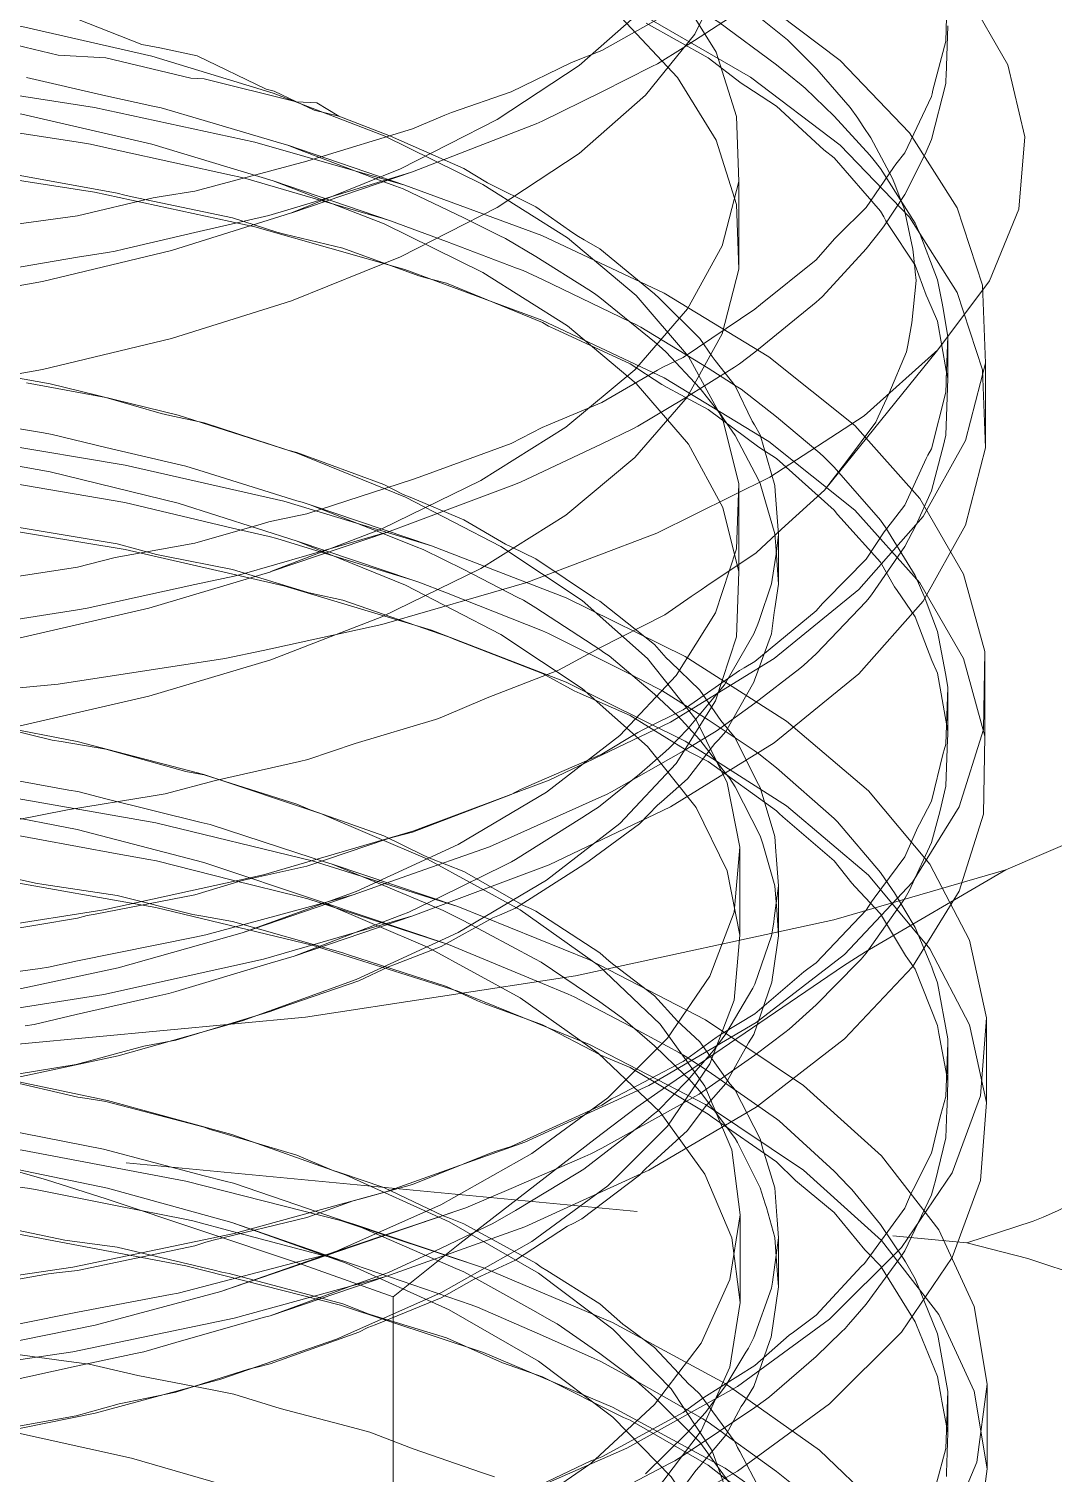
# Model space of a CAD drawing. Header units: millimetres. Extents: x 6 to 294, y 6 to 294.
# Drawn here: x 121.92 to 125.91, y 139.08 to 144.7 of the extents above; entities that cross this region are included whole.
import ezdxf

# ---------------------------------------------------------------- set-up
doc = ezdxf.new("R2010")
doc.units = ezdxf.units.MM
doc.linetypes.add('HIDDEN', pattern=[3, 2, -1])
doc.layers.add('M-VIEW', color=7, linetype='CONTINUOUS', lineweight=0)
doc.layers.add('M-VIEW-HIDD', color=8, linetype='HIDDEN', lineweight=0)

msp = doc.modelspace()

# ---------------------------------------------------------------- linework, layer by layer
at = {"layer": 'M-VIEW', "lineweight": 0}
for p, q in [((122.9415, 143.9854), (123.4124, 144.1446)), ((122.8612, 142.5872), (123.3146, 142.7412)), ((125.7237, 141.425), (127.6688, 142.2675)), ((123.3368, 134.013), (123.3368, 139.7624))]:
    msp.add_line(p, q, dxfattribs=at)
for points in [[(125.5147, 144.9001), (125.5738, 144.8359), (125.7303, 144.5613), (125.7974, 144.2806), (125.7738, 143.9988), (125.66, 143.7206), (125.4579, 143.4509), (125.1709, 143.1942), (124.804, 142.9549), (124.3635, 142.7372), (123.8569, 142.5447), (123.2929, 142.3808), (122.8298, 142.2804), (122.681, 142.2482), (122.0319, 142.1492)], [(122.2544, 143.8354), (122.2862, 143.8432), (122.5635, 143.9082), (122.8526, 143.9741), (123, 144.0192), (123.3869, 144.1366), (123.4124, 144.1446), (123.7967, 144.2942), (123.8934, 144.3322), (123.9176, 144.3421), (124.1493, 144.4558), (124.3439, 144.5544), (124.366, 144.566), (124.4668, 144.6279), (124.7346, 144.802)], [(124.0315, 144.5708), (124.1493, 144.6172), (124.4483, 144.7844)], [(122.2544, 142.6419), (122.5635, 142.6975), (122.8222, 142.7717), (122.8526, 142.7808), (122.8825, 142.7873), (123, 142.8118), (123.4124, 142.9455), (123.4381, 142.9553), (123.7967, 143.0867), (123.9176, 143.1487), (123.9422, 143.1593), (124.1493, 143.2456), (124.366, 143.3724), (124.3876, 143.3831), (124.4668, 143.4208), (124.746, 143.6099), (124.7669, 143.6277), (124.9844, 143.8017), (125.0552, 143.8833), (125.0688, 143.897), (125.1795, 144.0051), (125.285, 144.1619), (125.2952, 144.175), (125.3296, 144.2183), (125.4332, 144.4379), (125.4356, 144.4486), (125.4393, 144.4629), (125.4893, 144.6536), (125.4924, 144.7459)], [(115.34, 144.7051), (115.2262, 144.427), (115.2026, 144.1452), (115.2697, 143.8645), (115.4262, 143.5898), (115.6696, 143.3258), (115.9956, 143.0769), (116.3986, 142.8475), (116.8719, 142.6414), (117.4072, 142.4623), (117.9955, 142.3131), (118.6266, 142.1963), (119.2897, 142.1141), (119.8443, 142.0766), (119.9737, 142.067), (120.4565, 142.0565), (120.6305, 142.0587), (120.6665, 142.0582), (121.3565, 142.0855), (122.0319, 142.1492)], [(121.6354, 142.3646), (122.1072, 142.4384), (122.145, 142.4442), (122.5635, 142.5368), (122.7179, 142.5698), (122.7481, 142.5766), (123, 142.6502), (123.2862, 142.7327), (123.3146, 142.7412), (123.4124, 142.7775), (123.7967, 142.9211), (123.8331, 142.935), (124.1493, 143.0848), (124.2679, 143.1426), (124.29, 143.1537), (124.4668, 143.2589), (124.6662, 143.3842), (124.6854, 143.3966), (124.746, 143.4421), (124.9844, 143.6365), (124.9959, 143.647), (125.0084, 143.6587), (125.1795, 143.8444), (125.2386, 143.9204), (125.2491, 143.9342), (125.3296, 144.0562), (125.4057, 144.2082), (125.4128, 144.2227), (125.4332, 144.2701), (125.4893, 144.4889), (125.4899, 144.5043), (125.4904, 144.5171), (125.4973, 144.7131)], [(121.9711, 143.3745), (122.4728, 143.4955), (122.9403, 143.6425), (123.3657, 143.8133), (123.7416, 144.0056), (124.0615, 144.2166), (124.3198, 144.4431), (124.5121, 144.6816), (124.5121, 144.6818)], [(121.8125, 143.9334), (122.1072, 143.9733), (122.4019, 144.043), (122.4332, 144.0484), (122.5635, 144.0694), (123, 144.1861), (123.0206, 144.1925), (123.4124, 144.3117), (123.5377, 144.366), (123.5645, 144.3756), (123.7967, 144.4557), (124.0315, 144.5708)], [(121.9711, 143.3745), (121.4461, 143.2815), (120.9048, 143.2168), (120.3566, 143.1813), (119.8109, 143.1749), (119.277, 143.1974), (118.7641, 143.2477), (118.2809, 143.3247), (117.8358, 143.4265), (117.4364, 143.5508), (117.0895, 143.695), (116.8011, 143.8561), (116.5762, 144.031), (116.4185, 144.2161), (116.3792, 144.302)], [(121.9711, 143.7171), (122.4728, 143.8381), (122.9403, 143.985), (122.941, 143.9853)], [(125.3146, 144.0335), (125.3272, 144.0015), (125.3608, 143.843), (125.3683, 143.7719), (125.3699, 143.7552), (125.3735, 143.7219), (125.3566, 143.5568), (125.341, 143.47), (125.3363, 143.4429), (125.2677, 143.2795)], [(121.9711, 143.7171), (121.4461, 143.624), (120.9048, 143.5594), (120.3566, 143.5238), (119.8109, 143.5175), (119.277, 143.5399), (118.7641, 143.5903), (118.2809, 143.6673), (117.8358, 143.769), (117.4364, 143.8933), (117.4359, 143.8935)], [(122.2544, 143.8354), (122.2234, 143.8301), (122.1072, 143.8116), (121.6294, 143.7305), (121.5983, 143.7269), (121.1526, 143.6786), (120.9828, 143.6583), (120.9488, 143.6563), (120.6636, 143.6421), (120.329, 143.6214), (120.2957, 143.6214), (120.173, 143.6223), (119.6774, 143.6199), (119.6464, 143.6213), (119.2059, 143.6449), (119.0415, 143.6516), (119.009, 143.6549), (118.7387, 143.6857), (118.4297, 143.7172), (118.3992, 143.7223), (118.2886, 143.742), (117.851, 143.8154)], [(123.1149, 142.3422), (123.2931, 142.4108), (123.6783, 142.5995), (124.0087, 142.8073), (124.2783, 143.0313), (124.4827, 143.2679), (124.4835, 143.2695)], [(122.2544, 142.6419), (122.1072, 142.6045), (121.6596, 142.5361), (121.6294, 142.5318), (121.1526, 142.471), (121.0162, 142.4664), (120.9828, 142.465), (120.6636, 142.4319), (120.3631, 142.4286), (120.329, 142.4279), (120.173, 142.4153), (119.7083, 142.4205), (119.6774, 142.4213), (119.2059, 142.4373), (119.0735, 142.4545), (119.0415, 142.4583), (118.7387, 142.4756), (118.4609, 142.5191), (118.4297, 142.5236), (118.2886, 142.5351), (117.8777, 142.6112)], [(120.8023, 142.1802), (121.3477, 142.2397), (121.8784, 142.328), (122.3853, 142.4442), (122.8596, 142.5866), (122.8606, 142.587)], [(122.995, 140.8517), (124.0471, 141.0121), (125.0534, 141.2301), (125.7237, 141.425)], [(123.3368, 139.7624), (123.5964, 139.9699), (124.1232, 140.3775), (124.2861, 140.5003), (124.4103, 140.5881), (125.0905, 141.0511), (125.1371, 141.0818), (125.1763, 141.1057), (125.7237, 141.425)], [(119.9422, 140.715), (120.7656, 140.7036), (121.8895, 140.7477), (122.995, 140.8517)], [(119.9422, 140.715), (120.7207, 140.5585), (120.7764, 140.5463), (120.8427, 140.5294), (121.8101, 140.2688), (121.9868, 140.2179), (122.2184, 140.1436), (122.9677, 139.8927), (123.3368, 139.7624)]]:
    msp.add_lwpolyline(points, dxfattribs=at)
at = {"layer": 'M-VIEW-HIDD', "lineweight": 0}
for p, q in [((122.9263, 144.2481), (123.3816, 144.0932)), ((122.8697, 144.1091), (123.3257, 143.9543)), ((124.6826, 143.7648), (124.6826, 144.1074)), ((125.4973, 143.3398), (125.4973, 143.5037)), ((125.0174, 142.9043), (125.4579, 143.4509)), ((125.6436, 143.0699), (125.6436, 143.3995)), ((124.6832, 142.5862), (124.6832, 142.9288)), ((123.0136, 142.8478), (123.4859, 142.6881)), ((122.9625, 142.7062), (123.409, 142.5555)), ((124.8377, 142.5386), (124.8377, 142.732)), ((125.6416, 141.9465), (125.6416, 142.276)), ((125.4972, 141.9646), (125.4973, 142.1362)), ((124.6868, 141.1707), (124.6868, 141.5133)), ((123.0985, 141.4469), (123.5884, 141.282)), ((124.8377, 141.1687), (124.8377, 141.3628)), ((122.7485, 141.1796), (123.1813, 141.3281)), ((123.0569, 141.301), (123.5522, 141.1344)), ((122.9515, 141.0893), (123.4131, 141.246)), ((125.6473, 140.5192), (125.6473, 140.8487)), ((125.4973, 140.6017), (125.4973, 140.767)), ((119.3102, 140.5691), (125.5717, 139.9718)), ((122.6648, 139.783), (123.593, 140.0996)), ((122.7082, 140.0511), (123.1399, 139.9024)), ((123.1833, 140.0447), (123.689, 139.8748)), ((124.688, 139.7394), (124.688, 140.0819)), ((124.8377, 139.8002), (124.8377, 139.9922)), ((122.8579, 139.6883), (123.3075, 139.8416)), ((125.4973, 139.2322), (125.4973, 139.3933)), ((125.6498, 139.0919), (125.6498, 139.4214))]:
    msp.add_line(p, q, dxfattribs=at)
for points in [[(122.941, 143.9853), (123.3657, 144.1559), (123.7416, 144.3482), (124.0615, 144.5592), (124.3198, 144.7857), (124.5121, 145.0242), (124.635, 145.2712), (124.6865, 145.5229), (124.6656, 145.7753), (124.5727, 146.0248), (124.4094, 146.2673), (124.1786, 146.4993), (123.8842, 146.7173), (123.5313, 146.9179), (123.126, 147.0981), (122.6753, 147.2555)], [(124.5121, 144.6818), (124.635, 144.9286), (124.6865, 145.1803), (124.6656, 145.4328), (124.5727, 145.6822), (124.4094, 145.9248), (124.1786, 146.1568), (123.8842, 146.3747), (123.5313, 146.5753), (123.126, 146.7556), (122.6753, 146.9129)], [(115.5803, 144.4239), (115.8223, 144.6521), (116.1449, 144.8652), (116.5427, 145.059), (117.0086, 145.2297), (117.5348, 145.3739), (118.1122, 145.4885), (118.7307, 145.5711), (119.3797, 145.6198), (120.048, 145.6332), (120.7241, 145.6106), (121.3964, 145.552), (122.0532, 145.4577), (122.6832, 145.3291), (123.2756, 145.1677), (123.8201, 144.9759), (124.3073, 144.7565), (124.7289, 144.5128)], [(122.8606, 142.587), (123.2931, 142.7534), (123.6783, 142.9421), (124.0087, 143.1499), (124.2783, 143.3739), (124.4827, 143.6105), (124.6182, 143.8563), (124.6826, 144.1074), (124.6746, 144.36), (124.5946, 144.6102), (124.4437, 144.8543), (124.2247, 145.0885), (123.9413, 145.3092), (123.5984, 145.5131)], [(124.4835, 143.2695), (124.6182, 143.5137), (124.6826, 143.7648), (124.6746, 144.0174), (124.5946, 144.2677), (124.4437, 144.5117), (124.2247, 144.7459), (123.9413, 144.9666), (123.5984, 145.1705)], [(124.8301, 144.5611), (124.6058, 144.7275), (124.5885, 144.7384), (124.5642, 144.7533), (124.2592, 144.9305), (124.1964, 144.9654)], [(117.0281, 144.3441), (117.3653, 144.4924), (117.7568, 144.6212), (118.1956, 144.7278), (118.6743, 144.8097), (119.1846, 144.8652), (119.7175, 144.8927), (120.264, 144.8913), (120.8146, 144.8605), (121.3597, 144.8004), (121.89, 144.7114), (122.3962, 144.5947), (122.8697, 144.4517), (123.3022, 144.2844), (123.6863, 144.0952), (124.0153, 143.887), (124.2836, 143.6627), (124.4865, 143.4258)], [(124.557, 144.9041), (124.6293, 144.8493), (124.697, 144.7994), (124.8725, 144.6587), (124.9271, 144.604), (124.9388, 144.5921), (124.9866, 144.5446), (125.117, 144.3952), (125.146, 144.3532), (125.1675, 144.3209), (125.1977, 144.2772), (125.2806, 144.1217), (125.2906, 144.097), (125.3119, 144.0404), (125.3146, 144.0335)], [(124.7289, 144.8423), (125.0776, 144.5779), (125.3473, 144.297), (125.5335, 144.0039), (125.6328, 143.7032), (125.6436, 143.3995), (125.5658, 143.0976), (125.4005, 142.8022), (125.1508, 142.5179), (124.8209, 142.2491), (124.4164, 142), (123.9444, 141.7743), (123.4131, 141.5755), (122.8315, 141.4065), (122.2096, 141.2697), (121.5583, 141.1669), (120.8888, 141.0995), (120.2125, 141.0682)], [(119.7995, 144.6935), (120.1333, 144.7275), (120.1815, 144.7249), (120.3639, 144.7126), (120.5625, 144.7332), (120.9306, 144.7095), (120.9873, 144.7156), (121.4075, 144.6895), (121.4898, 144.6701), (121.8118, 144.6509), (121.8369, 144.6462), (122.0316, 144.5997), (122.2177, 144.5892), (122.5488, 144.5089), (122.5998, 144.5063), (122.9604, 144.4173)], [(122.0643, 144.7558), (122.3575, 144.6408), (122.4282, 144.6274), (122.5738, 144.5968), (122.8417, 144.4673), (122.8733, 144.4591), (122.9604, 144.4173)], [(124.3224, 144.7238), (124.5642, 144.5893), (124.6918, 144.4902), (124.7104, 144.4779), (124.8301, 144.4003)], [(116.6251, 144.0521), (117.103, 144.2181), (117.6395, 144.3569), (118.2253, 144.4657), (118.8503, 144.542), (119.5038, 144.5842), (120.1745, 144.5909), (120.8508, 144.5616), (121.521, 144.4962), (122.1737, 144.3954), (122.7974, 144.2605), (123.3816, 144.0932), (123.9161, 143.896), (124.3916, 143.6717), (124.8, 143.4238), (125.1343, 143.1561), (125.3887, 142.8725), (125.5588, 142.5776)], [(117.0281, 144.0015), (117.3653, 144.1498), (117.7568, 144.2786), (118.1956, 144.3852), (118.6743, 144.4672), (119.1846, 144.5226), (119.7175, 144.5502), (120.264, 144.5488), (120.8146, 144.518), (121.3597, 144.4578), (121.89, 144.3688), (122.3962, 144.2521), (122.8697, 144.1091), (123.3022, 143.9418), (123.6863, 143.7527), (124.0153, 143.5444), (124.2836, 143.3202), (124.4865, 143.0833)], [(121.6354, 141.1587), (122.1072, 141.2369), (122.145, 141.2471), (122.1753, 141.2532), (122.5635, 141.3281), (122.7481, 141.3837), (122.7787, 141.3909), (123, 141.4401), (123.3146, 141.5467), (123.3421, 141.5541), (123.4124, 141.5721), (123.7967, 141.719), (123.8331, 141.7383), (123.8566, 141.7489), (124.1493, 141.8759), (124.29, 141.9609), (124.3122, 141.9723), (124.4668, 142.049), (124.6854, 142.2019), (124.7039, 142.2128), (124.746, 142.2371), (124.9844, 142.4339), (125.0084, 142.4624), (125.0215, 142.4759), (125.1795, 142.6353), (125.2491, 142.7415), (125.2596, 142.7554), (125.3296, 142.8464), (125.4128, 143.0277), (125.4197, 143.0406), (125.4332, 143.0656), (125.4893, 143.2858), (125.4904, 143.3212), (125.491, 143.3359), (125.4973, 143.5037), (125.4779, 143.6186), (125.4751, 143.6331), (125.4572, 143.7239), (125.3849, 143.9104), (125.3791, 143.9233), (125.3694, 143.9446), (125.2347, 144.1579), (125.2051, 144.1959), (125.1929, 144.2097), (125.0543, 144.362), (124.9414, 144.4707), (124.9257, 144.4837), (124.8301, 144.5611)], [(124.7289, 144.5128), (125.0776, 144.2484), (125.3473, 143.9675), (125.5335, 143.6744), (125.6328, 143.3736), (125.6436, 143.0699), (125.5658, 142.768), (125.4005, 142.4726), (125.1508, 142.1883), (124.8209, 141.9196), (124.4164, 141.6705), (123.9444, 141.4448), (123.4131, 141.246), (122.8315, 141.077), (122.2096, 140.9401), (121.5583, 140.8374), (120.8888, 140.77), (120.2125, 140.7386)], [(121.9086, 144.5118), (122.2177, 144.4413), (122.3999, 144.401), (122.433, 144.394), (122.5998, 144.3441), (122.8935, 144.2574), (122.9263, 144.2481), (122.9618, 144.2347), (123.3001, 144.1063), (123.3465, 144.0885), (123.375, 144.0779), (123.6114, 143.9649), (123.7499, 143.8967), (123.7742, 143.885), (123.8927, 143.8142), (124.0982, 143.6847), (124.1208, 143.6708), (124.1413, 143.6555), (124.3549, 143.4821), (124.3841, 143.4558), (124.4001, 143.4416), (124.5314, 143.3013), (124.6013, 143.2136), (124.6132, 143.1989), (124.6253, 143.1815), (124.669, 143.1173), (124.76, 142.9446)], [(122.9604, 144.4173), (123.0295, 144.3853), (123.1256, 144.3612)], [(122.9604, 144.4173), (123.0393, 144.4128), (123.1256, 144.3612)], [(125.2562, 143.9532), (125.2474, 143.969), (125.2347, 143.9916), (125.0543, 144.1987), (125.0139, 144.23), (124.8301, 144.4003)], [(123.1256, 144.3612), (123.2965, 144.2951), (123.3259, 144.283), (123.6114, 144.1581), (123.7037, 144.1022), (123.8927, 144.0077), (124.0368, 143.9073), (124.0584, 143.8925)], [(121.7941, 144.3093), (122.126, 144.258), (122.1581, 144.2527), (122.2613, 144.2292), (122.7114, 144.1299), (122.7352, 144.1249), (122.7627, 144.1187), (123.1403, 144.0082), (123.2976, 143.9627), (123.3257, 143.9543), (123.5438, 143.8728), (123.8173, 143.7698), (123.8429, 143.7599), (123.918, 143.7248), (124.2592, 143.5609), (124.2821, 143.5496), (124.3018, 143.5395), (124.5642, 143.38), (124.6732, 143.3098), (124.6918, 143.2975), (124.8301, 143.1906)], [(116.6251, 143.7226), (117.103, 143.8886), (117.6395, 144.0274), (118.2253, 144.1361), (118.8503, 144.2125), (119.5038, 144.2547), (120.1745, 144.2614), (120.8508, 144.232), (121.521, 144.1667), (122.1737, 144.0659), (122.7974, 143.9309), (123.3816, 143.7637), (123.9161, 143.5665), (124.3916, 143.3422), (124.8, 143.0943), (125.1343, 142.8265), (125.3887, 142.543), (125.5588, 142.2481)], [(121.7941, 144.1469), (122.2613, 144.0621), (122.291, 144.0536), (122.3206, 144.0471), (122.7114, 143.9649), (122.8834, 143.9097), (122.9133, 143.9022), (123.1403, 143.8474), (123.4371, 143.7401), (123.4642, 143.7323), (123.5438, 143.7103), (123.918, 143.5575), (123.9421, 143.5439), (123.9645, 143.5332), (124.2592, 143.3963), (124.3829, 143.3164), (124.4042, 143.3047), (124.5642, 143.2193), (124.761, 143.0714), (124.7788, 143.06), (124.8301, 143.028)], [(121.6354, 140.9963), (121.9611, 141.0415), (121.9936, 141.0463), (122.1072, 141.0703), (122.5635, 141.163), (122.607, 141.1718), (123, 141.2792), (123.1526, 141.3201), (123.1813, 141.3281), (123.4124, 141.4094), (123.6856, 141.5055), (123.7119, 141.5151), (123.7967, 141.5525), (124.1493, 141.7112), (124.167, 141.7193), (124.1873, 141.729), (124.4668, 141.8882), (124.5757, 141.9534), (124.5951, 141.9653), (124.746, 142.0741), (124.9203, 142.2102), (124.9366, 142.2233), (124.9844, 142.2674), (125.1795, 142.471), (125.1908, 142.4849), (125.2005, 142.4971), (125.3296, 142.6856), (125.3721, 142.767), (125.3793, 142.7812), (125.4332, 142.9023), (125.4754, 143.0606), (125.4792, 143.0752), (125.4893, 143.1193), (125.4973, 143.3398), (125.4935, 143.3583), (125.4909, 143.3712), (125.4572, 143.5631), (125.4194, 143.6493), (125.4133, 143.6637), (125.3694, 143.781), (125.2653, 143.939), (125.2562, 143.9532)], [(124.0584, 143.8925), (124.0806, 143.88), (124.1413, 143.845), (124.3549, 143.6699), (124.3723, 143.6528), (124.5314, 143.4947), (124.5787, 143.4246), (124.5906, 143.4098), (124.669, 143.3107), (124.7355, 143.1735), (124.7442, 143.1585), (124.7665, 143.1194), (124.8229, 142.9228)], [(118.3078, 143.3796), (118.7929, 143.4551), (119.3073, 143.5039), (119.8422, 143.5247), (120.3883, 143.5166), (120.9363, 143.4794), (121.4769, 143.4131), (122.0006, 143.3184), (122.4987, 143.1964), (122.9625, 143.0488), (123.3841, 142.8775), (123.7562, 142.685), (124.0724, 142.4742), (124.3274, 142.2481), (124.5168, 142.0102), (124.6373, 141.764), (124.6868, 141.5133)], [(119.0475, 140.8182), (119.5753, 140.7832), (120.1192, 140.7769), (120.6696, 140.7999), (121.2171, 140.8524), (121.7522, 140.9338), (122.2656, 141.0434), (122.7485, 141.1796), (123.1926, 141.3407), (123.5902, 141.5243), (123.9343, 141.7278), (124.2191, 141.9482), (124.4396, 142.1821), (124.592, 142.426), (124.6736, 142.6762), (124.6832, 142.9288), (124.6204, 143.1799), (124.4865, 143.4258)], [(121.9086, 143.322), (121.9437, 143.3159), (122.2177, 143.2653), (122.433, 143.2026), (122.4664, 143.1958), (122.5998, 143.1672), (122.9263, 143.0602), (122.9618, 143.0517), (123.3001, 142.9265), (123.375, 142.8879), (123.4023, 142.8768), (123.6114, 142.789), (123.7742, 142.6937), (123.7989, 142.6821), (123.8927, 142.6372), (124.1208, 142.4832), (124.1413, 142.4721), (124.3549, 142.3026), (124.4001, 142.2515), (124.4156, 142.2369), (124.5314, 142.1255), (124.6132, 142.0076), (124.669, 141.9393), (124.7511, 141.7747), (124.76, 141.7572)], [(125.2677, 143.2795), (125.2262, 143.1896), (125.2167, 143.1689), (125.1021, 143.0163), (125.0174, 142.9043), (124.849, 142.7525), (124.7507, 142.6609), (124.558, 142.5312), (124.536, 142.5166), (124.4973, 142.4898), (124.3951, 142.4184), (124.1386, 142.2892), (124.017, 142.2228), (123.9802, 142.2036), (123.7026, 142.0954), (123.5964, 142.0502), (123.5192, 142.0169), (123.5011, 142.0114), (123.1888, 141.9176), (123.0037, 141.8546), (122.9717, 141.8472), (122.6449, 141.7733), (122.4488, 141.7212), (122.4017, 141.7134), (122.0677, 141.6593), (121.8643, 141.6185)], [(118.3398, 143.1122), (118.971, 143.1823), (119.6286, 143.2179), (120.3012, 143.2178), (120.9773, 143.1817), (121.6451, 143.1096), (122.2932, 143.0023), (122.9103, 142.8612), (123.4859, 142.6881), (124.01, 142.4856), (124.4735, 142.2566), (124.8686, 142.0047), (125.1883, 141.7337), (125.4271, 141.4476), (125.581, 141.1511), (125.6473, 140.8487), (125.6248, 140.5451), (125.5139, 140.2451)], [(118.3078, 143.037), (118.7929, 143.1125), (119.3073, 143.1613), (119.8422, 143.1821), (120.3883, 143.1741), (120.9363, 143.1368), (121.4769, 143.0705), (122.0006, 142.9758), (122.4987, 142.8538), (122.9625, 142.7062), (123.3841, 142.5349), (123.7562, 142.3425), (124.0724, 142.1316), (124.3274, 141.9056), (124.5168, 141.6676), (124.6373, 141.4214), (124.6868, 141.1707)], [(121.8189, 143.1533), (121.974, 143.1273), (122.0087, 143.1218), (122.2177, 143.0711), (122.495, 143.0058), (122.5288, 142.9981), (122.5998, 142.9759), (122.9618, 142.8634), (122.9817, 142.8573), (123.0136, 142.8478), (123.3001, 142.7343), (123.426, 142.6839), (123.4531, 142.6734), (123.6114, 142.5948), (123.8198, 142.4881), (123.8448, 142.4756), (123.8927, 142.446), (124.1413, 142.2838), (124.1573, 142.2726), (124.1774, 142.259), (124.3549, 142.1102), (124.4291, 142.0411), (124.4444, 142.0271), (124.5314, 141.9314), (124.6355, 141.7965), (124.6478, 141.7809), (124.669, 141.7488), (124.7665, 141.5582), (124.7716, 141.5426), (124.7769, 141.5269), (124.8229, 141.3629)], [(125.2562, 142.7576), (125.2347, 142.7876), (125.0543, 142.9941), (125.0286, 143.0198), (125.0139, 143.0348), (124.9986, 143.048), (124.8301, 143.1906)], [(119.0475, 140.4756), (119.5753, 140.4406), (120.1192, 140.4343), (120.6696, 140.4573), (121.2171, 140.5098), (121.7522, 140.5912), (122.2656, 140.7008), (122.7485, 140.837), (123.1926, 140.9981), (123.5902, 141.1818), (123.9343, 141.3853), (124.2191, 141.6056), (124.4396, 141.8395), (124.592, 142.0834), (124.6736, 142.3336), (124.6832, 142.5862), (124.6204, 142.8374), (124.4865, 143.0833)], [(125.4967, 141.9488), (125.4972, 141.9646), (125.4572, 142.1912), (125.4348, 142.2408), (125.3694, 142.4108), (125.2993, 142.514), (125.2899, 142.5282), (125.2347, 142.6235), (125.0798, 142.7958), (125.0679, 142.8093), (125.0543, 142.8269), (124.8301, 143.028)], [(121.7941, 142.9409), (122.291, 142.8561), (122.7114, 142.7566), (122.8539, 142.7239), (122.8834, 142.7168), (123.1403, 142.6373), (123.4093, 142.5548), (123.4371, 142.546), (123.5438, 142.5043), (123.918, 142.3564), (123.9421, 142.3465), (124.2592, 142.1879), (124.3619, 142.1347), (124.3829, 142.1235), (124.5642, 142.0093), (124.7427, 141.8898), (124.761, 141.8772), (124.8301, 141.8221)], [(121.9036, 140.8174), (121.9384, 140.8227), (122.1022, 140.8611), (122.4279, 140.9352), (122.4633, 140.943), (122.4897, 140.951), (122.8579, 141.0618), (122.9202, 141.0803), (122.9515, 141.0893), (123.2035, 141.186), (123.3704, 141.2505), (123.3981, 141.2609), (123.523, 141.3209), (123.7716, 141.4436), (123.7982, 141.4564), (123.8134, 141.4655), (124.0719, 141.6273), (124.1159, 141.6566), (124.1361, 141.6697), (124.296, 141.7975), (124.3969, 141.8862), (124.4132, 141.9002), (124.4836, 141.9733), (124.6135, 142.1295), (124.6273, 142.1457), (124.7421, 142.3453), (124.7567, 142.382), (124.7628, 142.3973), (124.8106, 142.539), (124.8256, 142.6401), (124.8279, 142.6557), (124.8377, 142.732), (124.8246, 142.9009), (124.8229, 142.9228)], [(124.8229, 142.7347), (124.7665, 142.9302), (124.76, 142.9446)], [(118.3398, 142.7827), (118.971, 142.8528), (119.6286, 142.8883), (120.3012, 142.8883), (120.9773, 142.8522), (121.6451, 142.7801), (122.2932, 142.6728), (122.9103, 142.5317), (123.4859, 142.3586), (124.01, 142.1561), (124.4735, 141.9271), (124.8686, 141.6752), (125.1883, 141.4041), (125.4271, 141.1181), (125.581, 140.8216), (125.6473, 140.5192), (125.6248, 140.2156), (125.5139, 139.9156)], [(121.6354, 139.7862), (121.9936, 139.8519), (122.0251, 139.8557), (122.1072, 139.8648), (122.5635, 139.9611), (122.607, 139.975), (122.6361, 139.9824), (123, 140.0703), (123.1813, 140.1354), (123.2101, 140.1436), (123.4124, 140.1994), (123.7119, 140.3204), (123.7375, 140.3288), (123.7967, 140.3474), (124.1493, 140.5087), (124.1873, 140.5327), (124.2086, 140.5441), (124.4668, 140.6791), (124.5951, 140.7726), (124.6147, 140.7847), (124.746, 140.8643), (124.9366, 141.0283), (124.9523, 141.0399), (124.9844, 141.0628), (125.1795, 141.2679), (125.2005, 141.3012), (125.2107, 141.3152), (125.3296, 141.4763), (125.3793, 141.5885), (125.3866, 141.6028), (125.4332, 141.6927), (125.4792, 141.8799), (125.4829, 141.8929), (125.4893, 141.9152), (125.4973, 142.1362), (125.4909, 142.1756), (125.4882, 142.1902), (125.4572, 142.3536), (125.4133, 142.471), (125.4072, 142.4853), (125.3694, 142.5715), (125.2562, 142.7576)], [(121.8253, 142.7677), (122.2613, 142.695), (122.4154, 142.6533), (122.4468, 142.6469), (122.7114, 142.5955), (123.0041, 142.5064), (123.0333, 142.4995), (123.1403, 142.4755), (123.5522, 142.3329), (123.5765, 142.3232), (123.918, 142.1905), (124.0417, 142.1233), (124.0656, 142.1125), (124.2592, 142.0268), (124.4735, 141.8937), (124.4942, 141.8829), (124.5642, 141.8472), (124.8301, 141.655)], [(121.8723, 140.6295), (122.1022, 140.6673), (122.366, 140.7383), (122.4007, 140.7447), (122.4897, 140.7618), (122.8579, 140.8736), (122.8967, 140.8872), (123.2035, 140.9925), (123.318, 141.0477), (123.3457, 141.0581), (123.523, 141.1272), (123.7253, 141.2378), (123.7514, 141.249), (123.8134, 141.2766), (124.0798, 141.4457), (124.1005, 141.4605), (124.296, 141.6039), (124.3662, 141.6767), (124.3824, 141.6907), (124.4836, 141.7797), (124.5898, 141.9179), (124.6033, 141.9324), (124.6327, 141.9648), (124.7421, 142.1564), (124.7456, 142.1675), (124.7519, 142.1844), (124.8106, 142.3453), (124.8212, 142.4278), (124.8235, 142.4432), (124.8377, 142.5386), (124.8269, 142.6875), (124.8256, 142.703), (124.8229, 142.7347)], [(118.1459, 139.8349), (118.7664, 139.7541), (119.4168, 139.7074), (120.0859, 139.696), (120.7621, 139.7206), (121.4338, 139.7812), (122.0894, 139.8774), (122.7176, 140.008), (123.3075, 140.1711), (123.8491, 140.3646), (124.3328, 140.5854), (124.7505, 140.8304), (125.0949, 141.0958), (125.36, 141.3776), (125.5414, 141.6712), (125.6358, 141.9723), (125.6416, 142.276), (125.5588, 142.5776)], [(120.8023, 141.8376), (121.3477, 141.8971), (121.8784, 141.9855), (122.3853, 142.1016), (122.8596, 142.244), (123.1149, 142.3422)], [(118.1459, 139.5053), (118.7664, 139.4246), (119.4168, 139.3779), (120.0859, 139.3665), (120.7621, 139.3911), (121.4338, 139.4517), (122.0894, 139.5479), (122.7176, 139.6785), (123.3075, 139.8416), (123.8491, 140.0351), (124.3328, 140.2559), (124.7505, 140.5009), (125.0949, 140.7663), (125.36, 141.048), (125.5414, 141.3417), (125.6358, 141.6427), (125.6416, 141.9465), (125.5588, 142.2481)], [(124.355, 139.3418), (124.5364, 139.5819), (124.6481, 139.8299), (124.688, 140.0819), (124.6556, 140.3342), (124.5513, 140.5828), (124.377, 140.8239), (124.1358, 141.0539), (123.8316, 141.2693), (123.4699, 141.4668), (123.0569, 141.6436), (122.5997, 141.797), (122.1061, 141.925), (121.5849, 142.0258), (121.0448, 142.0982), (120.4954, 142.1413), (119.946, 142.1551), (119.4063, 142.1396)], [(121.8189, 141.9768), (122.0087, 141.9303), (122.0432, 141.9247), (122.2177, 141.895), (122.5288, 141.8088), (122.5645, 141.802), (122.5998, 141.795), (122.9618, 141.6818), (123.0136, 141.659), (123.0438, 141.6486), (123.3001, 141.558), (123.4531, 141.4819), (123.4801, 141.4713), (123.6114, 141.4186), (123.8448, 141.2865), (123.8712, 141.2747), (123.8927, 141.2648), (124.1413, 141.1026), (124.1774, 141.0699), (124.1964, 141.0556), (124.3549, 140.934), (124.4444, 140.8356), (124.4597, 140.8216), (124.5314, 140.755), (124.6478, 140.592), (124.6607, 140.577), (124.669, 140.5672), (124.7665, 140.3773), (124.7769, 140.3377), (124.7819, 140.3215), (124.8229, 140.1867)], [(121.8806, 139.6569), (122.1072, 139.7018), (122.4687, 139.7704), (122.4995, 139.7766), (122.5635, 139.7935), (123, 139.9067), (123.0553, 139.9207), (123.0825, 139.9279), (123.4124, 140.0389), (123.593, 140.0996), (123.6199, 140.109), (123.7967, 140.1841), (124.0833, 140.3081), (124.107, 140.3187), (124.1493, 140.3411), (124.4668, 140.5158), (124.5097, 140.5405), (124.5283, 140.5515), (124.746, 140.7038), (124.8628, 140.792), (124.8795, 140.8049), (124.9844, 140.8992), (125.147, 141.0637), (125.16, 141.0772), (125.1795, 141.1003), (125.3296, 141.3133), (125.3476, 141.3467), (125.3545, 141.3599), (125.4332, 141.5321), (125.4618, 141.6364), (125.4658, 141.651), (125.4893, 141.7512), (125.4962, 141.9343), (125.4967, 141.9488)], [(124.355, 138.9992), (124.5364, 139.2393), (124.6481, 139.4873), (124.688, 139.7394), (124.6556, 139.9916), (124.5513, 140.2402), (124.377, 140.4813), (124.1358, 140.7113), (123.8316, 140.9267), (123.4699, 141.1242), (123.0569, 141.301), (122.5997, 141.4545), (122.1061, 141.5824), (121.5849, 141.6832), (121.0448, 141.7556), (120.4954, 141.7988), (119.946, 141.8125), (119.4063, 141.797)], [(120.4281, 141.8435), (121.1035, 141.8006), (121.7685, 141.7219), (122.4116, 141.6081), (123.0217, 141.4608), (123.5884, 141.282), (124.1018, 141.0743), (124.553, 140.8407), (124.9344, 140.5849), (125.2394, 140.3107), (125.4626, 140.0224), (125.6002, 139.7244), (125.6498, 139.4214), (125.6107, 139.1182), (125.4834, 138.8193), (125.2702, 138.5296), (124.9748, 138.2535), (124.6021, 137.9953)], [(125.4967, 140.7516), (125.4973, 140.767), (125.4572, 140.9849), (125.4407, 141.0302), (125.4348, 141.0466), (125.4287, 141.0612), (125.3694, 141.2009), (125.2899, 141.3353), (125.2806, 141.349), (125.2347, 141.415), (125.0679, 141.612), (125.0543, 141.6257), (124.8301, 141.8221)], [(121.8189, 141.7827), (122.0738, 141.7363), (122.1087, 141.7303), (122.2177, 141.7024), (122.5884, 141.6096), (122.6235, 141.6013), (122.9618, 141.491), (123.0687, 141.4563), (123.0985, 141.4469), (123.3001, 141.3638), (123.5039, 141.2785), (123.5311, 141.2674), (123.6114, 141.2262), (123.8885, 141.0787), (123.9129, 141.0656), (124.1413, 140.9115), (124.2122, 140.8601), (124.231, 140.8468), (124.3549, 140.7398), (124.4732, 140.6257), (124.4887, 140.6111), (124.5314, 140.5628), (124.669, 140.3789), (124.6784, 140.3631), (124.7665, 140.186), (124.7861, 140.1244), (124.791, 140.1092), (124.8229, 139.9925)], [(124.8229, 141.5555), (124.7665, 141.7464), (124.76, 141.7572)], [(123.5272, 141.1428), (123.1403, 141.2684), (123.0041, 141.3129), (122.9742, 141.3205), (122.7114, 141.3853), (122.4154, 141.46), (122.3846, 141.4658), (122.2613, 141.4875), (121.7952, 141.574), (121.7644, 141.578), (121.3145, 141.6334), (121.1498, 141.6555), (121.1158, 141.6579), (120.827, 141.6763), (120.4945, 141.7014), (120.4611, 141.7019), (120.3364, 141.7026), (119.8474, 141.7114), (119.8074, 141.7107), (119.3646, 141.6929), (119.1957, 141.6883)], [(125.0969, 139.6388), (125.1105, 139.6545), (125.1795, 139.7335), (125.3171, 139.9213), (125.3296, 139.9412), (125.4332, 140.1597), (125.4439, 140.1969), (125.4476, 140.2104), (125.4893, 140.3815), (125.4935, 140.4901), (125.4941, 140.5049), (125.4973, 140.6017), (125.4624, 140.7883), (125.4598, 140.8027), (125.4572, 140.8183), (125.3694, 141.0386), (125.3411, 141.0785), (125.332, 141.0917), (125.2347, 141.2539), (125.136, 141.3593), (125.1234, 141.3731), (125.0543, 141.46), (124.8544, 141.6324), (124.8397, 141.6453), (124.8301, 141.655)], [(117.9961, 139.6176), (118.4581, 139.5245), (118.9555, 139.4571), (119.4795, 139.417), (120.0211, 139.4055), (120.5711, 139.4233), (121.1198, 139.4705), (121.6578, 139.5468), (122.1758, 139.6514), (122.6648, 139.783), (123.1164, 139.9398), (123.5228, 140.1196), (123.8769, 140.3198), (124.1727, 140.5374), (124.405, 140.7691), (124.5698, 141.0115), (124.6643, 141.2608), (124.6868, 141.5133)], [(120.4281, 141.514), (121.1035, 141.4711), (121.7685, 141.3923), (122.4116, 141.2786), (123.0217, 141.1312), (123.5884, 140.9524), (124.1018, 140.7447), (124.553, 140.5112), (124.9344, 140.2554), (125.2394, 139.9812), (125.4626, 139.6929), (125.6002, 139.3949), (125.6498, 139.0919), (125.6107, 138.7886), (125.4834, 138.4898), (125.2702, 138.2001), (124.9748, 137.924), (124.6021, 137.6658)], [(121.8374, 139.4331), (122.1022, 139.4916), (122.3324, 139.5407), (122.366, 139.5476), (122.4897, 139.5834), (122.8306, 139.6808), (122.8579, 139.6883), (123.2035, 139.8147), (123.2896, 139.8465), (123.318, 139.8566), (123.523, 139.9515), (123.7, 140.0355), (123.7253, 140.0471), (123.8134, 140.0979), (124.0566, 140.245), (124.0798, 140.2589), (124.296, 140.4263), (124.3496, 140.4718), (124.3662, 140.4856), (124.4836, 140.604), (124.5768, 140.7125), (124.5898, 140.7274), (124.6327, 140.7859), (124.7373, 140.9641), (124.7456, 140.9805), (124.8106, 141.1679), (124.8188, 141.2213), (124.8212, 141.2366), (124.8377, 141.3628), (124.8282, 141.4813), (124.8269, 141.4971), (124.8229, 141.5555)], [(121.3075, 141.4669), (121.3381, 141.4634), (121.7941, 141.4069), (121.9439, 141.3736), (121.9763, 141.3685), (122.2613, 141.3259), (122.5562, 141.2515), (122.5869, 141.2457), (122.7114, 141.2238), (123.1403, 141.1014), (123.1621, 141.0941), (123.5438, 140.9704), (123.6655, 140.9145), (123.6914, 140.9047), (123.918, 140.8213), (124.1431, 140.7041), (124.1663, 140.694), (124.2592, 140.655), (124.5642, 140.4732), (124.5798, 140.4621), (124.8301, 140.2882)], [(124.8229, 141.3629), (124.8293, 141.2842), (124.8306, 141.2689), (124.8377, 141.1687), (124.8168, 141.0239), (124.8144, 141.0074), (124.8118, 140.9871), (124.7421, 140.7844), (124.7202, 140.7508)], [(117.9961, 139.275), (118.4581, 139.1819), (118.9555, 139.1145), (119.4795, 139.0744), (120.0211, 139.063), (120.5711, 139.0807), (121.1198, 139.1279), (121.6578, 139.2043), (122.1758, 139.3089), (122.6648, 139.4405), (123.1164, 139.5973), (123.5228, 139.7771), (123.8769, 139.9772), (124.1727, 140.1948), (124.405, 140.4265), (124.5698, 140.6689), (124.6643, 140.9182), (124.6868, 141.1707)], [(124.8301, 140.4548), (124.5642, 140.6405), (124.4735, 140.7), (124.4523, 140.7118), (124.2592, 140.8166), (124.0417, 140.9302), (124.0183, 140.9404), (123.918, 140.9827), (123.5522, 141.1344)], [(121.7728, 139.2389), (122.1022, 139.2977), (122.2689, 139.3449), (122.3024, 139.3516), (122.4897, 139.3903), (122.7727, 139.4805), (122.8065, 139.4882), (122.8579, 139.5005), (123.2035, 139.6247), (123.2378, 139.6418), (123.2666, 139.6532), (123.523, 139.7575), (123.6525, 139.8307), (123.6776, 139.8421), (123.8134, 139.905), (124.0161, 140.0366), (124.04, 140.049), (124.0719, 140.066), (124.296, 140.236), (124.3191, 140.2606), (124.336, 140.2756), (124.4836, 140.4099), (124.5524, 140.502), (124.5653, 140.5164), (124.6327, 140.5931), (124.7202, 140.7508)], [(123.7967, 138.975), (124.107, 139.1223), (124.1296, 139.1311), (124.1493, 139.1386), (124.4668, 139.3107), (124.5283, 139.3568), (124.5474, 139.3692), (124.746, 139.4939), (124.8795, 139.6122), (124.8961, 139.6248), (124.9844, 139.6903), (125.16, 139.8804), (125.1724, 139.892), (125.3296, 140.1078), (125.3545, 140.1655), (125.3617, 140.18), (125.4332, 140.3221), (125.4658, 140.4582), (125.4696, 140.4724), (125.4893, 140.5426), (125.4967, 140.7516)], [(125.5717, 139.9718), (125.8293, 140.0569), (125.8688, 140.0718), (125.9247, 140.0974), (126.9468, 140.5989), (127.2188, 140.7449)], [(123.7349, 137.4928), (124.0548, 137.7025), (124.3137, 137.9278), (124.5071, 138.1651), (124.6319, 138.4109), (124.6858, 138.6615), (124.668, 138.913), (124.5786, 139.1617), (124.4193, 139.4037), (124.1928, 139.6355), (123.903, 139.8534), (123.5548, 140.0544), (123.1542, 140.2353), (122.7082, 140.3937), (122.2242, 140.5272), (121.7107, 140.6341), (121.1764, 140.713)], [(121.8189, 140.6069), (122.1087, 140.5399), (122.1448, 140.5346), (122.2177, 140.5232), (122.5998, 140.4229), (122.6235, 140.414), (122.6566, 140.4045), (122.9618, 140.3137), (123.0985, 140.2557), (123.1277, 140.2461), (123.3001, 140.188), (123.5311, 140.0772), (123.5595, 140.0666), (123.6114, 140.0467), (123.8927, 139.8931), (123.9129, 139.878), (123.9355, 139.8641), (124.1413, 139.7344), (124.231, 139.6555), (124.2494, 139.6421), (124.3549, 139.5639), (124.4887, 139.4211), (124.5048, 139.4069), (124.5314, 139.3831), (124.669, 139.1959), (124.6784, 139.1752), (124.6873, 139.1588), (124.7665, 139.0091)], [(115.5209, 138.2395), (115.3914, 138.4808), (115.3501, 138.7267), (115.3975, 138.9724), (115.533, 139.2133), (115.754, 139.4446), (116.057, 139.6618), (116.4365, 139.8608), (116.8862, 140.0377), (117.3981, 140.1887), (117.9636, 140.311), (118.5727, 140.4018), (119.2152, 140.4591), (119.8797, 140.4814), (120.555, 140.4679), (121.2293, 140.4182), (121.891, 140.3328), (122.5288, 140.2126)], [(125.0969, 138.4459), (125.1795, 138.5244), (125.3072, 138.7095), (125.3171, 138.7242), (125.3266, 138.7361), (125.4332, 138.9538), (125.4476, 139.0162), (125.4515, 139.0309), (125.4893, 139.1714), (125.4941, 139.3119), (125.4946, 139.3262), (125.4973, 139.3933), (125.4598, 139.6051), (125.4572, 139.6175), (125.3694, 139.8323), (125.332, 139.8977), (125.3227, 139.912), (125.2347, 140.0438), (125.1234, 140.1801), (125.1109, 140.1933), (125.0543, 140.2519), (124.8397, 140.4473), (124.8301, 140.4548)], [(121.8189, 140.4138), (122.2088, 140.3374)], [(123.7349, 137.1502), (124.0548, 137.36), (124.3137, 137.5852), (124.5071, 137.8225), (124.6319, 138.0683), (124.6858, 138.3189), (124.668, 138.5704), (124.5786, 138.8191), (124.4193, 139.0611), (124.1928, 139.2929), (123.903, 139.5108), (123.5548, 139.7118), (123.1542, 139.8927), (122.7082, 140.0511), (122.2242, 140.1846), (121.7107, 140.2915), (121.1764, 140.3705)], [(122.2088, 140.3374), (122.5998, 140.2338), (122.682, 140.2125), (122.7144, 140.2044), (122.9618, 140.1199), (123.154, 140.0544), (123.1833, 140.0447), (123.3001, 139.9946), (123.5803, 139.8723), (123.6114, 139.8589), (123.8927, 139.7037), (123.9531, 139.6688), (123.9753, 139.6563), (124.1413, 139.5405), (124.266, 139.4469), (124.2845, 139.4333), (124.3549, 139.3707), (124.5165, 139.2098), (124.5314, 139.1953), (124.669, 139.0061)], [(125.4914, 139.0622), (125.492, 139.0761), (125.4973, 139.2322), (125.4734, 139.3558), (125.4706, 139.3705), (125.4572, 139.4512), (125.3749, 139.651), (125.3694, 139.6648), (125.2347, 139.8821), (125.1864, 139.9318), (125.1741, 139.9447), (125.0543, 140.0906), (124.9196, 140.2024), (124.904, 140.2156), (124.8301, 140.2882)], [(116.4864, 138.9237), (116.9439, 138.7498), (117.4627, 138.602), (118.0338, 138.4833), (118.6475, 138.3964), (119.2931, 138.3432), (119.9596, 138.3251), (120.6353, 138.3429), (121.3088, 138.3968), (121.9683, 138.4864), (122.6024, 138.6106), (123.2003, 138.7678), (123.7517, 138.9558), (124.2469, 139.1718), (124.6776, 139.4125), (125.0362, 139.6744), (125.3166, 139.9534), (125.5139, 140.2451)], [(121.3075, 140.2682), (121.7941, 140.1999), (121.9121, 140.1846), (121.9439, 140.1802), (122.2613, 140.1158), (122.5249, 140.0646), (122.5562, 140.0582), (122.7114, 140.0163), (123.1085, 139.9111), (123.1403, 139.902), (123.64, 139.7301), (123.6655, 139.7211), (123.918, 139.6111), (124.1194, 139.5217), (124.1431, 139.5108), (124.2592, 139.4476), (124.543, 139.2866), (124.5642, 139.274), (124.8301, 139.081)], [(122.5288, 140.2126), (123.1316, 140.0593), (123.689, 139.8748), (124.1914, 139.662), (124.6301, 139.424), (124.9976, 139.1645), (125.2876, 138.8873), (125.495, 138.5968), (125.6162, 138.2975), (125.6493, 137.9941), (125.5935, 137.6913), (125.4499, 137.3939), (125.221, 137.1064), (124.9106, 136.8333), (124.5242, 136.5789), (124.0683, 136.3471), (123.551, 136.1412), (122.981, 135.9645)], [(124.8229, 140.1867), (124.8306, 140.0775), (124.8319, 140.0622), (124.8377, 139.9922), (124.8144, 139.8188), (124.8106, 139.795), (124.7421, 139.6031), (124.7304, 139.5805), (124.7202, 139.5613)], [(115.5209, 137.91), (115.3914, 138.1513), (115.3501, 138.3972), (115.3975, 138.6429), (115.533, 138.8838), (115.754, 139.1151), (116.057, 139.3323), (116.4365, 139.5313), (116.8862, 139.7081), (117.3981, 139.8592), (117.9636, 139.9815), (118.5727, 140.0723), (119.2152, 140.1296), (119.8797, 140.1519), (120.555, 140.1384), (121.2293, 140.0887), (121.891, 140.0033), (122.5288, 139.8831)], [(121.7941, 140.038), (122.0582, 139.9828), (122.2613, 139.9551), (122.6389, 139.8652), (122.6688, 139.8577)], [(124.8229, 139.9925), (124.833, 139.865), (124.8343, 139.849), (124.8377, 139.8002), (124.8095, 139.6042), (124.8029, 139.5883), (124.7421, 139.4119), (124.7023, 139.3489), (124.6928, 139.3341), (124.6327, 139.2228), (124.5281, 139.0998), (124.515, 139.0847), (124.4836, 139.0415), (124.2887, 138.8605), (124.2673, 138.8469), (124.2472, 138.8315), (124.0719, 138.6943), (123.9513, 138.6272)], [(125.5717, 139.9718), (125.809, 139.9116), (126.7307, 139.6032)], [(116.4864, 138.5942), (116.9439, 138.4202), (117.4627, 138.2724), (118.0338, 138.1538), (118.6475, 138.0669), (119.2931, 138.0137), (119.9596, 137.9955), (120.6353, 138.0134), (121.3088, 138.0673), (121.9683, 138.1569), (122.6024, 138.2811), (123.2003, 138.4383), (123.7517, 138.6263), (124.2469, 138.8422), (124.6776, 139.083), (125.0362, 139.3449), (125.3166, 139.6239), (125.5139, 139.9156)], [(122.5288, 139.8831), (123.1316, 139.7297), (123.689, 139.5453), (124.1914, 139.3325), (124.6301, 139.0945), (124.9976, 138.8349), (125.2876, 138.5578), (125.495, 138.2673), (125.6162, 137.968), (125.6493, 137.6646), (125.5935, 137.3618), (125.4499, 137.0644), (125.221, 136.7769), (124.9106, 136.5038), (124.5242, 136.2494), (124.0683, 136.0175), (123.551, 135.8117), (122.981, 135.635)], [(122.6688, 139.8577), (122.6974, 139.8528), (123.1403, 139.7343), (123.2395, 139.6954), (123.2673, 139.6865), (123.5438, 139.6015), (123.7629, 139.5047), (123.7888, 139.4953), (123.918, 139.4501), (124.2338, 139.292), (124.2592, 139.2815), (124.5642, 139.1064), (124.6349, 139.0501), (124.6533, 139.0375), (124.8301, 138.9193)], [(124.1493, 138.9739), (124.4127, 139.112), (124.4339, 139.1234), (124.4668, 139.1441), (124.746, 139.3312), (124.7866, 139.3604), (124.8025, 139.3721), (124.9844, 139.5294), (125.0833, 139.6252), (125.0969, 139.6388)], [(121.7587, 139.553), (122.0543, 139.5121), (122.1524, 139.4991), (122.3419, 139.4555)], [(124.3191, 139.0722), (124.4836, 139.2333), (124.5394, 139.2962), (124.5524, 139.3105), (124.6327, 139.417), (124.7106, 139.5457), (124.7202, 139.5613)], [(122.3419, 139.4555), (122.6317, 139.3991), (122.7159, 139.3823), (122.8971, 139.3273), (123.1787, 139.253), (123.2454, 139.2352), (123.4145, 139.1699), (123.6812, 139.0779), (123.7312, 139.0605)], [(116.41, 137.7203), (116.3271, 137.913), (116.3164, 138.1083), (116.3779, 138.3021), (116.5107, 138.4908), (116.7125, 138.6704), (116.9797, 138.8375), (117.3077, 138.9887), (117.6909, 139.1208), (118.1227, 139.2311), (118.5956, 139.3171), (119.1013, 139.3769), (119.6313, 139.409), (120.1763, 139.4122), (120.7268, 139.3862), (121.2734, 139.3307), (121.8067, 139.2462), (122.3174, 139.1338)], [(116.8317, 138.6978), (117.1285, 138.5378), (117.4836, 138.3954), (117.8908, 138.2733), (118.3431, 138.1743), (118.8327, 138.1006), (119.351, 138.0538), (119.8893, 138.0353), (120.4381, 138.046), (120.988, 138.0861), (121.5294, 138.1555), (122.0531, 138.2534), (122.5499, 138.3786), (123.0113, 138.5295), (123.4293, 138.704), (123.7966, 138.8995), (124.107, 139.1131), (124.355, 139.3418)], [(122.345, 135.5821), (122.8223, 135.7224), (123.2594, 135.8873), (123.6488, 136.0743), (123.9839, 136.2807), (124.2587, 136.5034), (124.4685, 136.7392), (124.6098, 136.9843), (124.68, 137.2351), (124.678, 137.4878), (124.6038, 137.7384), (124.4586, 137.9831), (124.2451, 138.2182), (123.9668, 138.4401), (123.6285, 138.6455), (123.2363, 138.8314), (122.7967, 138.9949), (122.3174, 139.1338)], [(124.8888, 139.0346), (124.8301, 139.081)]]:
    msp.add_lwpolyline(points, dxfattribs=at)

doc.saveas('drawing.dxf')
